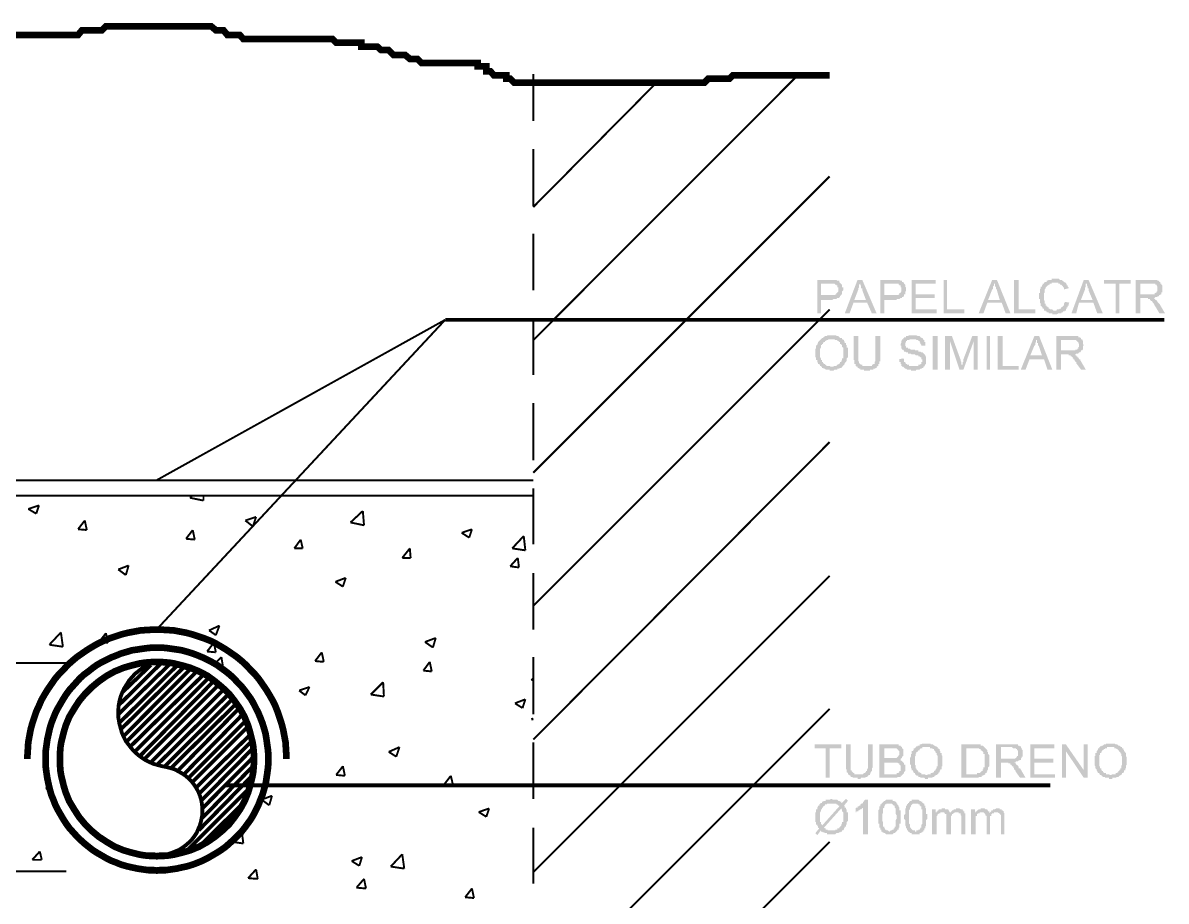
# Model space of a CAD drawing. Header units: millimetres. Extents: x 3240 to 3412, y 1366 to 1426.
# Drawn here: x 3386.5 to 3391.56, y 1378.99 to 1382.88 of the extents above; entities that cross this region are included whole.
import ezdxf

# ---------------------------------------------------------------- set-up
doc = ezdxf.new("R2010")
doc.units = ezdxf.units.MM
doc.layers.add('detalhes', color=1, linetype='Continuous')

# ---------------------------------------------------------------- blocks, each defined once
blk = doc.blocks.new('corte aa')
at = {"layer": 'detalhes', "linetype": 'Continuous'}
for points in [[(39.65, 19.7), (39.65, 19.735), (39.491, 19.735), (39.491, 19.788), (39.403, 19.788), (39.403, 19.823), (39.35, 19.823), (39.35, 19.859), (39.28, 19.859), (39.28, 19.947), (39.227, 19.947), (39.227, 20), (39.192, 20), (39.192, 20.035), (39.139, 20.07), (39.139, 20.158), (39.103, 20.211), (39.103, 20.37), (39.068, 20.37), (39.068, 20.635), (39.103, 20.635), (39.103, 20.793), (39.139, 20.846), (39.139, 20.917), (39.192, 20.917), (39.192, 20.97), (39.227, 21.005), (39.227, 21.058), (39.28, 21.058), (39.28, 21.093), (39.315, 21.093), (39.315, 21.129), (39.403, 21.129), (39.403, 21.182), (39.438, 21.182), (39.491, 21.217), (39.615, 21.217), (39.615, 21.27), (39.95, 21.27), (39.985, 21.217), (40.073, 21.217), (40.073, 21.182), (40.126, 21.182), (40.162, 21.129), (40.197, 21.129), (40.197, 21.093), (40.25, 21.093), (40.25, 21.058), (40.285, 21.058), (40.285, 20.97), (40.338, 20.97), (40.338, 20.917), (40.373, 20.882), (40.373, 20.846), (40.162, 20.793), (40.162, 20.882), (40.126, 20.882), (40.126, 20.917), (40.038, 21.005), (39.985, 21.005), (39.985, 21.058), (39.915, 21.058), (39.915, 21.093), (39.615, 21.093), (39.615, 21.058), (39.527, 21.058), (39.527, 21.005), (39.491, 21.005), (39.35, 20.882), (39.35, 20.846), (39.315, 20.793), (39.315, 20.67), (39.28, 20.635), (39.28, 20.335), (39.315, 20.282), (39.315, 20.158), (39.35, 20.158), (39.35, 20.07), (39.403, 20.07), (39.403, 20.035), (39.438, 20.035), (39.438, 20), (39.491, 20), (39.491, 19.947), (39.527, 19.947), (39.562, 19.912), (39.65, 19.912), (39.703, 19.859), (39.827, 19.859), (39.862, 19.912), (39.95, 19.912), (39.985, 19.947), (40.038, 19.947), (40.038, 20), (40.073, 20), (40.073, 20.035), (40.126, 20.035), (40.126, 20.07), (40.162, 20.07), (40.162, 20.158), (40.197, 20.211), (40.197, 20.247), (40.409, 20.211), (40.373, 20.158), (40.373, 20.07), (40.338, 20.07), (40.338, 20), (40.285, 20), (40.285, 19.947), (40.25, 19.912), (40.25, 19.859), (40.197, 19.859), (40.197, 19.823), (40.126, 19.823), (40.126, 19.788), (40.073, 19.788), (40.038, 19.735), (39.915, 19.735), (39.862, 19.7), (39.65, 19.7)], [(29.243, 19.735), (29.243, 21.217), (30.09, 21.217), (30.125, 21.182), (30.213, 21.182), (30.213, 21.129), (30.337, 21.005), (30.337, 20.882), (30.39, 20.882), (30.39, 20.758), (30.337, 20.705), (30.337, 20.582), (30.302, 20.582), (30.302, 20.547), (30.249, 20.494), (30.249, 20.458), (30.213, 20.458), (30.213, 20.423), (30.125, 20.423), (30.037, 20.547), (30.037, 20.582), (30.09, 20.582), (30.09, 20.635), (30.125, 20.635), (30.125, 20.67), (30.178, 20.705), (30.178, 20.882), (30.125, 20.882), (30.125, 20.97), (30.09, 20.97), (30.09, 21.005), (30.037, 21.005), (30.002, 21.058), (29.402, 21.058), (29.402, 20.547), (30.037, 20.547), (30.125, 20.423), (30.09, 20.37), (29.966, 20.37), (29.913, 20.335), (29.402, 20.335), (29.402, 19.735), (29.243, 19.735)], [(30.46, 19.735), (31.025, 21.217), (31.236, 21.217), (31.871, 19.735), (31.66, 19.735), (31.448, 20.211), (31.395, 20.335), (31.236, 20.758), (31.236, 20.846), (31.183, 20.846), (31.183, 20.97), (31.148, 20.97), (31.148, 21.058), (31.095, 21.005), (31.095, 20.882), (31.06, 20.846), (31.06, 20.793), (30.884, 20.335), (31.395, 20.335), (31.448, 20.211), (30.848, 20.211), (30.672, 19.735), (30.46, 19.735)], [(32.03, 19.735), (32.03, 21.217), (32.877, 21.217), (32.93, 21.182), (32.842, 21.058), (32.207, 21.058), (32.207, 20.547), (32.842, 20.547), (32.842, 20.582), (32.877, 20.582), (32.877, 20.635), (32.93, 20.635), (32.93, 20.67), (32.965, 20.705), (32.965, 20.882), (32.93, 20.882), (32.93, 20.97), (32.877, 20.97), (32.877, 21.005), (32.842, 21.005), (32.842, 21.058), (32.93, 21.182), (33, 21.182), (33, 21.129), (33.053, 21.129), (33.053, 21.093), (33.088, 21.093), (33.088, 21.058), (33.141, 21.005), (33.141, 20.917), (33.177, 20.882), (33.177, 20.705), (33.141, 20.705), (33.141, 20.582), (33.088, 20.582), (33.088, 20.494), (33.053, 20.494), (33.053, 20.458), (33, 20.458), (33, 20.423), (32.93, 20.423), (32.877, 20.37), (32.753, 20.37), (32.753, 20.335), (32.207, 20.335), (32.207, 19.735), (32.03, 19.735)], [(33.424, 19.735), (33.424, 21.217), (34.482, 21.217), (34.482, 21.058), (33.6, 21.058), (33.6, 20.582), (34.447, 20.582), (34.447, 20.423), (33.6, 20.423), (33.6, 19.912), (34.535, 19.912), (34.535, 19.735), (33.424, 19.735)], [(34.835, 19.735), (34.835, 21.217), (34.993, 21.217), (34.993, 19.912), (35.752, 19.912), (35.752, 19.735), (34.835, 19.735)], [(36.387, 19.735), (36.987, 21.217), (37.198, 21.217), (37.798, 19.735), (37.586, 19.735), (37.41, 20.211), (36.775, 20.211), (36.81, 20.335), (37.322, 20.335), (37.198, 20.758), (37.198, 20.793), (37.163, 20.793), (37.163, 20.917), (37.11, 20.917), (37.11, 21.058), (37.075, 21.058), (37.075, 20.97), (37.022, 20.917), (37.022, 20.793), (36.987, 20.793), (36.81, 20.335), (36.775, 20.211), (36.599, 19.735), (36.387, 19.735)], [(37.957, 19.735), (37.957, 21.217), (38.168, 21.217), (38.168, 19.912), (38.892, 19.912), (38.892, 19.735), (37.957, 19.735)], [(40.497, 19.735), (41.044, 21.217), (41.255, 21.217), (41.89, 19.735), (41.643, 19.735), (41.467, 20.211), (41.432, 20.335), (41.255, 20.758), (41.255, 20.846), (41.22, 20.846), (41.22, 20.917), (41.185, 20.97), (41.185, 21.058), (41.132, 21.058), (41.132, 20.882), (41.097, 20.882), (41.097, 20.793), (40.92, 20.335), (41.432, 20.335), (41.467, 20.211), (40.832, 20.211), (40.708, 19.735), (40.497, 19.735)], [(42.455, 19.735), (42.455, 21.058), (41.943, 21.058), (41.943, 21.217), (43.125, 21.217), (43.125, 21.058), (42.613, 21.058), (42.613, 19.735), (42.455, 19.735)], [(43.337, 19.735), (43.337, 21.217), (44.307, 21.217), (44.307, 21.182), (44.36, 21.182), (44.395, 21.129), (44.43, 21.129), (44.43, 21.058), (44.483, 21.058), (44.483, 21.005), (44.518, 20.97), (44.518, 20.67), (44.483, 20.67), (44.483, 20.582), (44.43, 20.582), (44.43, 20.547), (44.395, 20.547), (44.36, 20.494), (44.307, 20.494), (44.307, 20.458), (44.219, 20.458), (44.183, 20.582), (44.183, 20.635), (44.219, 20.635), (44.272, 20.67), (44.272, 20.705), (44.307, 20.705), (44.307, 20.917), (44.272, 20.97), (44.272, 21.005), (44.219, 21.005), (44.219, 21.058), (43.548, 21.058), (43.548, 20.582), (44.183, 20.582), (44.219, 20.458), (44.183, 20.423), (44.148, 20.423), (44.219, 20.335), (44.272, 20.335), (44.272, 20.282), (44.307, 20.282), (44.307, 20.247), (44.395, 20.158), (44.642, 19.735), (44.395, 19.735), (44.219, 20.035), (44.183, 20.07), (44.183, 20.123), (44.148, 20.123), (44.148, 20.158), (44.095, 20.211), (44.095, 20.247), (44.06, 20.247), (44.06, 20.282), (44.007, 20.282), (44.007, 20.335), (43.972, 20.335), (43.972, 20.37), (43.883, 20.37), (43.883, 20.423), (43.548, 20.423), (43.548, 19.735), (43.337, 19.735)], [(29.79, 17.195), (29.79, 17.248), (29.825, 17.372), (29.966, 17.372), (29.966, 17.407), (30.09, 17.407), (30.125, 17.46), (30.178, 17.46), (30.178, 17.495), (30.213, 17.495), (30.213, 17.53), (30.249, 17.53), (30.249, 17.583), (30.302, 17.583), (30.302, 17.618), (30.337, 17.671), (30.337, 17.742), (30.39, 17.742), (30.39, 18.218), (30.337, 18.253), (30.337, 18.342), (30.302, 18.342), (30.302, 18.377), (30.249, 18.377), (30.249, 18.465), (30.213, 18.465), (30.178, 18.518), (30.125, 18.518), (30.125, 18.553), (30.037, 18.553), (30.002, 18.589), (29.755, 18.589), (29.702, 18.553), (29.667, 18.553), (29.614, 18.518), (29.578, 18.518), (29.578, 18.465), (29.543, 18.465), (29.49, 18.43), (29.49, 18.377), (29.455, 18.377), (29.455, 18.342), (29.402, 18.342), (29.402, 18.218), (29.367, 18.165), (29.367, 17.795), (29.402, 17.742), (29.402, 17.671), (29.455, 17.671), (29.455, 17.583), (29.49, 17.583), (29.49, 17.53), (29.543, 17.53), (29.543, 17.495), (29.578, 17.495), (29.578, 17.46), (29.614, 17.46), (29.667, 17.407), (29.79, 17.407), (29.825, 17.372), (29.79, 17.248), (29.614, 17.248), (29.578, 17.283), (29.543, 17.283), (29.49, 17.319), (29.455, 17.319), (29.455, 17.372), (29.402, 17.372), (29.402, 17.407), (29.367, 17.407), (29.367, 17.46), (29.331, 17.46), (29.331, 17.495), (29.278, 17.495), (29.278, 17.53), (29.243, 17.583), (29.243, 17.671), (29.19, 17.671), (29.19, 17.795), (29.155, 17.795), (29.155, 18.165), (29.19, 18.165), (29.19, 18.306), (29.243, 18.342), (29.243, 18.377), (29.278, 18.43), (29.278, 18.465), (29.455, 18.642), (29.49, 18.642), (29.49, 18.677), (29.543, 18.677), (29.578, 18.73), (29.667, 18.73), (29.702, 18.765), (30.09, 18.765), (30.09, 18.73), (30.178, 18.73), (30.213, 18.677), (30.249, 18.677), (30.249, 18.642), (30.337, 18.642), (30.337, 18.589), (30.39, 18.589), (30.39, 18.553), (30.425, 18.553), (30.425, 18.518), (30.46, 18.465), (30.46, 18.43), (30.513, 18.43), (30.513, 18.342), (30.548, 18.342), (30.548, 18.218), (30.601, 18.218), (30.601, 17.795), (30.548, 17.742), (30.548, 17.618), (30.513, 17.618), (30.513, 17.583), (30.46, 17.53), (30.46, 17.495), (30.302, 17.319), (30.249, 17.319), (30.213, 17.283), (30.125, 17.283), (30.125, 17.248), (30.002, 17.248), (29.966, 17.195), (29.79, 17.195)], [(33.388, 17.195), (33.388, 17.248), (33.212, 17.248), (33.177, 17.283), (33.141, 17.283), (33.053, 17.372), (33, 17.372), (33, 17.407), (32.965, 17.407), (32.965, 17.495), (32.93, 17.495), (32.93, 17.583), (32.877, 17.583), (32.877, 17.707), (33.053, 17.742), (33.088, 17.707), (33.088, 17.583), (33.141, 17.583), (33.141, 17.53), (33.177, 17.53), (33.177, 17.495), (33.212, 17.495), (33.212, 17.46), (33.3, 17.46), (33.3, 17.407), (33.723, 17.407), (33.723, 17.46), (33.812, 17.46), (33.812, 17.495), (33.847, 17.495), (33.847, 17.583), (33.9, 17.583), (33.9, 17.707), (33.847, 17.707), (33.847, 17.795), (33.812, 17.795), (33.776, 17.83), (33.723, 17.83), (33.723, 17.883), (33.6, 17.883), (33.565, 17.918), (33.424, 17.918), (33.388, 17.954), (33.265, 17.954), (33.265, 18.007), (33.177, 18.007), (33.141, 18.042), (33.088, 18.042), (33.088, 18.095), (33.053, 18.095), (33.053, 18.13), (33, 18.13), (33, 18.165), (32.965, 18.165), (32.965, 18.306), (32.93, 18.306), (32.93, 18.377), (32.965, 18.43), (32.965, 18.518), (33, 18.553), (33, 18.589), (33.053, 18.589), (33.053, 18.642), (33.088, 18.642), (33.088, 18.677), (33.177, 18.677), (33.177, 18.73), (33.265, 18.73), (33.3, 18.765), (33.635, 18.765), (33.688, 18.73), (33.776, 18.73), (33.812, 18.677), (33.847, 18.677), (33.847, 18.642), (33.9, 18.642), (33.935, 18.589), (33.935, 18.553), (33.988, 18.553), (33.988, 18.465), (34.023, 18.465), (34.023, 18.306), (33.847, 18.306), (33.847, 18.342), (33.812, 18.377), (33.812, 18.43), (33.776, 18.465), (33.776, 18.518), (33.723, 18.518), (33.723, 18.553), (33.635, 18.553), (33.6, 18.589), (33.353, 18.589), (33.3, 18.553), (33.212, 18.553), (33.212, 18.518), (33.177, 18.518), (33.177, 18.465), (33.141, 18.43), (33.141, 18.306), (33.177, 18.253), (33.177, 18.218), (33.265, 18.218), (33.265, 18.165), (33.353, 18.165), (33.388, 18.13), (33.565, 18.13), (33.565, 18.095), (33.723, 18.095), (33.723, 18.042), (33.812, 18.042), (33.847, 18.007), (33.9, 18.007), (34.023, 17.883), (34.023, 17.83), (34.059, 17.83), (34.059, 17.495), (34.023, 17.495), (34.023, 17.46), (33.988, 17.407), (33.988, 17.372), (33.935, 17.372), (33.935, 17.319), (33.9, 17.319), (33.847, 17.283), (33.812, 17.283), (33.776, 17.248), (33.635, 17.248), (33.6, 17.195), (33.388, 17.195)], [(31.307, 17.195), (31.307, 17.248), (31.148, 17.248), (31.148, 17.283), (31.095, 17.283), (31.06, 17.319), (31.025, 17.319), (31.025, 17.372), (30.972, 17.372), (30.972, 17.407), (30.937, 17.407), (30.937, 17.495), (30.884, 17.495), (30.884, 17.671), (30.848, 17.671), (30.848, 18.73), (31.06, 18.73), (31.06, 17.618), (31.095, 17.618), (31.095, 17.53), (31.183, 17.46), (31.236, 17.46), (31.236, 17.407), (31.66, 17.407), (31.66, 17.46), (31.695, 17.46), (31.73, 17.495), (31.783, 17.495), (31.783, 17.583), (31.818, 17.618), (31.818, 18.73), (32.03, 18.73), (32.03, 17.618), (31.995, 17.618), (31.995, 17.495), (31.942, 17.495), (31.942, 17.407), (31.907, 17.407), (31.907, 17.372), (31.871, 17.372), (31.871, 17.319), (31.818, 17.319), (31.818, 17.283), (31.73, 17.283), (31.73, 17.248), (31.572, 17.248), (31.572, 17.195), (31.307, 17.195)], [(34.358, 17.248), (34.358, 18.73), (34.57, 18.73), (34.57, 17.248), (34.358, 17.248)], [(34.905, 17.248), (34.905, 18.73), (35.205, 18.73), (35.593, 17.671), (35.593, 17.618), (35.628, 17.583), (35.628, 17.46), (35.681, 17.46), (35.681, 17.583), (35.717, 17.583), (35.717, 17.707), (36.105, 18.73), (36.352, 18.73), (36.352, 17.248), (36.175, 17.248), (36.175, 18.518), (35.717, 17.248), (35.54, 17.248), (35.117, 18.518), (35.117, 17.248), (34.905, 17.248)], [(36.74, 17.248), (36.74, 18.73), (36.898, 18.73), (36.898, 17.248), (36.74, 17.248)], [(37.234, 17.248), (37.234, 18.73), (37.445, 18.73), (37.445, 17.407), (38.168, 17.407), (38.168, 17.248), (37.234, 17.248)], [(38.257, 17.248), (38.856, 18.73), (39.068, 18.73), (39.65, 17.248), (39.438, 17.248), (39.28, 17.707), (38.645, 17.707), (38.68, 17.883), (39.192, 17.883), (39.068, 18.253), (39.068, 18.306), (39.015, 18.306), (39.015, 18.43), (38.98, 18.43), (38.98, 18.553), (38.927, 18.553), (38.927, 18.465), (38.892, 18.43), (38.892, 18.342), (38.856, 18.306), (38.68, 17.883), (38.645, 17.707), (38.468, 17.248), (38.257, 17.248)], [(39.827, 17.248), (39.827, 18.73), (40.797, 18.73), (40.797, 18.677), (40.885, 18.677), (40.885, 18.642), (40.92, 18.642), (40.92, 18.589), (40.973, 18.589), (40.973, 18.553), (41.008, 18.518), (41.008, 18.377), (41.044, 18.342), (41.044, 18.306), (41.008, 18.306), (41.008, 18.13), (40.973, 18.13), (40.973, 18.095), (40.92, 18.095), (40.92, 18.042), (40.885, 18.042), (40.885, 18.007), (40.832, 18.007), (40.797, 17.954), (40.708, 17.954), (40.673, 18.095), (40.673, 18.13), (40.761, 18.13), (40.761, 18.165), (40.797, 18.165), (40.797, 18.253), (40.832, 18.253), (40.832, 18.377), (40.797, 18.43), (40.797, 18.465), (40.761, 18.465), (40.761, 18.518), (40.708, 18.518), (40.708, 18.553), (40.038, 18.553), (40.038, 18.095), (40.673, 18.095), (40.708, 17.954), (40.673, 17.918), (40.673, 17.883), (40.708, 17.883), (40.708, 17.83), (40.761, 17.83), (40.761, 17.795), (40.797, 17.795), (40.797, 17.742), (40.832, 17.742), (40.832, 17.707), (40.885, 17.707), (40.885, 17.671), (41.132, 17.248), (40.92, 17.248), (40.708, 17.53), (40.708, 17.583), (40.673, 17.583), (40.673, 17.618), (40.62, 17.671), (40.62, 17.707), (40.585, 17.707), (40.585, 17.742), (40.55, 17.742), (40.55, 17.795), (40.497, 17.83), (40.462, 17.83), (40.462, 17.883), (40.373, 17.883), (40.373, 17.918), (40.038, 17.918), (40.038, 17.248), (39.827, 17.248)], [(29.614, -0.832), (29.614, 0.473), (29.12, 0.473), (29.12, 0.65), (30.302, 0.65), (30.302, 0.473), (29.79, 0.473), (29.79, -0.832), (29.614, -0.832)], [(31.025, -0.885), (31.025, -0.832), (30.813, -0.832), (30.813, -0.797), (30.725, -0.797), (30.725, -0.744), (30.672, -0.744), (30.672, -0.708), (30.637, -0.708), (30.637, -0.673), (30.601, -0.673), (30.601, -0.62), (30.548, -0.585), (30.548, -0.461), (30.513, -0.461), (30.513, 0.65), (30.725, 0.65), (30.725, -0.497), (30.76, -0.497), (30.76, -0.532), (30.848, -0.62), (30.884, -0.62), (30.884, -0.673), (31.272, -0.673), (31.307, -0.62), (31.36, -0.62), (31.36, -0.585), (31.395, -0.585), (31.395, -0.532), (31.448, -0.532), (31.448, -0.461), (31.483, -0.408), (31.483, 0.65), (31.695, 0.65), (31.695, -0.373), (31.66, -0.408), (31.66, -0.532), (31.607, -0.585), (31.607, -0.62), (31.572, -0.673), (31.572, -0.708), (31.519, -0.708), (31.448, -0.797), (31.395, -0.797), (31.36, -0.832), (31.183, -0.832), (31.148, -0.885), (31.025, -0.885)], [(31.995, -0.832), (31.995, 0.65), (32.842, 0.65), (32.842, 0.597), (32.753, 0.473), (32.207, 0.473), (32.207, 0.05), (32.753, 0.05), (32.842, 0.138), (32.842, 0.174), (32.877, 0.174), (32.877, 0.35), (32.842, 0.35), (32.842, 0.385), (32.753, 0.473), (32.842, 0.597), (32.93, 0.597), (32.93, 0.562), (32.965, 0.562), (32.965, 0.526), (33, 0.526), (33, 0.473), (33.053, 0.438), (33.053, 0.138), (33, 0.103), (33, 0.05), (32.965, 0.05), (32.965, 0.015), (32.93, 0.015), (32.93, -0.073), (32.877, -0.197), (32.842, -0.197), (32.789, -0.162), (32.207, -0.162), (32.207, -0.673), (32.753, -0.673), (32.753, -0.62), (32.842, -0.62), (32.842, -0.585), (32.877, -0.585), (32.877, -0.532), (32.93, -0.532), (32.93, -0.285), (32.877, -0.25), (32.877, -0.197), (32.93, -0.073), (32.965, -0.073), (33.088, -0.197), (33.088, -0.25), (33.141, -0.25), (33.141, -0.532), (33.088, -0.585), (33.088, -0.62), (33, -0.708), (33, -0.744), (32.93, -0.744), (32.93, -0.797), (32.789, -0.797), (32.789, -0.832), (31.995, -0.832)], [(34.023, -0.885), (33.988, -0.832), (33.812, -0.832), (33.812, -0.797), (33.723, -0.797), (33.723, -0.744), (33.635, -0.744), (33.635, -0.708), (33.6, -0.708), (33.6, -0.673), (33.565, -0.673), (33.565, -0.62), (33.512, -0.62), (33.512, -0.585), (33.477, -0.532), (33.477, -0.497), (33.424, -0.497), (33.424, -0.408), (33.388, -0.408), (33.388, -0.25), (33.353, -0.25), (33.353, 0.05), (33.388, 0.103), (33.388, 0.227), (33.424, 0.227), (33.424, 0.35), (33.477, 0.35), (33.477, 0.385), (33.512, 0.385), (33.512, 0.473), (33.565, 0.473), (33.635, 0.562), (33.688, 0.562), (33.688, 0.597), (33.776, 0.597), (33.812, 0.473), (33.812, 0.438), (33.776, 0.438), (33.776, 0.385), (33.723, 0.385), (33.688, 0.35), (33.688, 0.315), (33.635, 0.315), (33.635, 0.262), (33.6, 0.227), (33.6, 0.138), (33.565, 0.103), (33.565, -0.25), (33.6, -0.285), (33.6, -0.408), (33.635, -0.408), (33.635, -0.461), (33.688, -0.497), (33.688, -0.532), (33.723, -0.532), (33.723, -0.585), (33.776, -0.585), (33.812, -0.62), (33.847, -0.62), (33.847, -0.673), (34.023, -0.673), (34.023, -0.708), (34.112, -0.708), (34.147, -0.673), (34.27, -0.673), (34.27, -0.62), (34.358, -0.62), (34.358, -0.585), (34.411, -0.585), (34.411, -0.532), (34.447, -0.532), (34.447, -0.497), (34.482, -0.497), (34.482, -0.461), (34.535, -0.408), (34.535, -0.32), (34.57, -0.32), (34.57, 0.138), (34.535, 0.174), (34.535, 0.262), (34.482, 0.262), (34.482, 0.315), (34.447, 0.35), (34.447, 0.385), (34.411, 0.385), (34.411, 0.438), (34.358, 0.438), (34.323, 0.473), (34.235, 0.473), (34.235, 0.526), (33.9, 0.526), (33.9, 0.473), (33.812, 0.473), (33.776, 0.597), (33.776, 0.65), (33.847, 0.65), (33.9, 0.685), (34.27, 0.685), (34.27, 0.65), (34.358, 0.65), (34.411, 0.597), (34.447, 0.597), (34.482, 0.562), (34.535, 0.562), (34.535, 0.526), (34.57, 0.526), (34.57, 0.473), (34.623, 0.473), (34.623, 0.438), (34.658, 0.438), (34.658, 0.385), (34.694, 0.35), (34.694, 0.262), (34.747, 0.262), (34.747, 0.174), (34.782, 0.138), (34.782, -0.32), (34.747, -0.32), (34.747, -0.461), (34.694, -0.461), (34.694, -0.497), (34.658, -0.532), (34.658, -0.585), (34.623, -0.585), (34.623, -0.62), (34.535, -0.708), (34.482, -0.708), (34.482, -0.744), (34.447, -0.744), (34.411, -0.797), (34.358, -0.797), (34.323, -0.832), (34.147, -0.832), (34.147, -0.885), (34.023, -0.885)], [(35.628, -0.832), (35.628, 0.65), (36.475, 0.65), (36.475, 0.597), (36.387, 0.473), (35.84, 0.473), (35.84, -0.673), (36.316, -0.673), (36.316, -0.62), (36.44, -0.62), (36.528, -0.532), (36.563, -0.532), (36.563, -0.461), (36.599, -0.461), (36.599, -0.373), (36.652, -0.373), (36.652, 0.227), (36.599, 0.227), (36.599, 0.315), (36.563, 0.315), (36.563, 0.35), (36.528, 0.35), (36.528, 0.385), (36.475, 0.385), (36.475, 0.438), (36.44, 0.438), (36.387, 0.473), (36.475, 0.597), (36.563, 0.597), (36.775, 0.385), (36.775, 0.315), (36.81, 0.315), (36.81, 0.227), (36.863, 0.174), (36.863, -0.32), (36.81, -0.373), (36.81, -0.461), (36.775, -0.497), (36.775, -0.532), (36.74, -0.585), (36.74, -0.62), (36.687, -0.62), (36.687, -0.673), (36.652, -0.673), (36.652, -0.708), (36.599, -0.708), (36.599, -0.744), (36.528, -0.744), (36.528, -0.797), (36.387, -0.797), (36.387, -0.832), (35.628, -0.832)], [(37.163, -0.832), (37.163, 0.65), (38.133, 0.65), (38.133, 0.597), (38.168, 0.597), (38.221, 0.562), (38.257, 0.562), (38.257, 0.526), (38.292, 0.473), (38.292, 0.438), (38.345, 0.385), (38.345, 0.103), (38.292, 0.103), (38.292, 0.05), (38.257, 0.015), (38.257, -0.038), (38.221, -0.038), (38.168, -0.073), (38.133, -0.073), (38.133, -0.109), (38.045, -0.109), (38.01, 0.015), (38.01, 0.05), (38.045, 0.05), (38.08, 0.103), (38.08, 0.138), (38.133, 0.138), (38.133, 0.385), (38.08, 0.385), (38.08, 0.438), (38.045, 0.438), (38.045, 0.473), (37.922, 0.473), (37.869, 0.526), (37.375, 0.526), (37.375, 0.015), (38.01, 0.015), (38.045, -0.109), (38.01, -0.162), (37.957, -0.162), (38.01, -0.197), (38.045, -0.197), (38.045, -0.25), (38.08, -0.25), (38.08, -0.285), (38.133, -0.285), (38.133, -0.32), (38.168, -0.32), (38.168, -0.408), (38.221, -0.408), (38.468, -0.832), (38.221, -0.832), (38.01, -0.532), (38.01, -0.497), (37.957, -0.461), (37.957, -0.408), (37.922, -0.373), (37.922, -0.32), (37.869, -0.32), (37.869, -0.285), (37.833, -0.285), (37.833, -0.25), (37.798, -0.25), (37.798, -0.197), (37.71, -0.197), (37.71, -0.162), (37.375, -0.162), (37.375, -0.832), (37.163, -0.832)], [(38.68, -0.832), (38.68, 0.65), (39.738, 0.65), (39.738, 0.473), (38.856, 0.473), (38.856, 0.015), (39.703, 0.015), (39.703, -0.162), (38.856, -0.162), (38.856, -0.673), (39.774, -0.673), (39.774, -0.832), (38.68, -0.832)], [(40.073, -0.832), (40.073, 0.65), (40.25, 0.65), (41.044, -0.497), (41.044, 0.65), (41.22, 0.65), (41.22, -0.832), (41.044, -0.832), (40.25, 0.35), (40.25, -0.832), (40.073, -0.832)], [(42.155, -0.885), (42.155, -0.832), (42.19, -0.708), (42.278, -0.708), (42.278, -0.673), (42.455, -0.673), (42.455, -0.62), (42.525, -0.62), (42.525, -0.585), (42.578, -0.585), (42.578, -0.532), (42.613, -0.532), (42.613, -0.497), (42.666, -0.461), (42.666, -0.408), (42.702, -0.408), (42.702, -0.285), (42.737, -0.285), (42.737, 0.103), (42.702, 0.138), (42.702, 0.227), (42.666, 0.262), (42.666, 0.315), (42.613, 0.315), (42.613, 0.35), (42.525, 0.438), (42.49, 0.438), (42.49, 0.473), (42.402, 0.473), (42.402, 0.526), (42.067, 0.526), (42.067, 0.473), (41.978, 0.473), (41.978, 0.438), (41.943, 0.438), (41.89, 0.385), (41.855, 0.385), (41.855, 0.35), (41.82, 0.315), (41.82, 0.262), (41.767, 0.262), (41.767, 0.174), (41.732, 0.174), (41.732, -0.32), (41.767, -0.32), (41.767, -0.408), (41.82, -0.408), (41.82, -0.497), (41.855, -0.497), (41.855, -0.532), (41.89, -0.532), (41.89, -0.585), (41.943, -0.585), (41.943, -0.62), (42.031, -0.62), (42.031, -0.673), (42.155, -0.673), (42.19, -0.708), (42.155, -0.832), (41.978, -0.832), (41.978, -0.797), (41.89, -0.797), (41.855, -0.744), (41.82, -0.744), (41.82, -0.708), (41.767, -0.708), (41.767, -0.673), (41.732, -0.673), (41.732, -0.62), (41.679, -0.62), (41.679, -0.585), (41.643, -0.585), (41.643, -0.532), (41.608, -0.497), (41.608, -0.461), (41.555, -0.408), (41.555, -0.32), (41.52, -0.285), (41.52, 0.138), (41.555, 0.138), (41.555, 0.262), (41.608, 0.262), (41.608, 0.35), (41.643, 0.35), (41.643, 0.385), (41.679, 0.438), (41.679, 0.473), (41.732, 0.473), (41.732, 0.526), (41.767, 0.526), (41.767, 0.562), (41.82, 0.562), (41.855, 0.597), (41.89, 0.597), (41.943, 0.65), (42.031, 0.65), (42.031, 0.685), (42.402, 0.685), (42.455, 0.65), (42.525, 0.65), (42.578, 0.597), (42.613, 0.597), (42.702, 0.526), (42.737, 0.526), (42.737, 0.473), (42.79, 0.473), (42.79, 0.438), (42.825, 0.385), (42.825, 0.35), (42.878, 0.315), (42.878, 0.262), (42.913, 0.262), (42.913, 0.103), (42.949, 0.103), (42.949, -0.25), (42.913, -0.285), (42.913, -0.408), (42.878, -0.408), (42.878, -0.497), (42.825, -0.497), (42.825, -0.585), (42.79, -0.585), (42.79, -0.62), (42.737, -0.62), (42.737, -0.673), (42.702, -0.673), (42.702, -0.708), (42.666, -0.708), (42.666, -0.744), (42.613, -0.744), (42.578, -0.797), (42.49, -0.797), (42.49, -0.832), (42.314, -0.832), (42.314, -0.885), (42.155, -0.885)], [(29.243, -3.372), (29.155, -3.284), (29.331, -3.072), (29.278, -3.037), (29.278, -3.001), (29.243, -2.948), (29.243, -2.913), (29.19, -2.913), (29.19, -2.79), (29.155, -2.79), (29.155, -2.366), (29.19, -2.366), (29.19, -2.225), (29.243, -2.225), (29.243, -2.155), (29.278, -2.102), (29.278, -2.067), (29.331, -2.067), (29.331, -2.014), (29.402, -1.943), (29.455, -1.943), (29.455, -1.89), (29.49, -1.89), (29.543, -1.855), (29.614, -1.855), (29.667, -1.978), (29.667, -2.014), (29.578, -2.014), (29.578, -2.067), (29.543, -2.067), (29.543, -2.102), (29.49, -2.102), (29.49, -2.155), (29.455, -2.155), (29.455, -2.225), (29.402, -2.225), (29.402, -2.313), (29.367, -2.366), (29.367, -2.79), (29.402, -2.79), (29.402, -2.86), (29.455, -2.913), (29.455, -2.948), (30.213, -2.102), (30.213, -2.067), (30.178, -2.067), (30.125, -2.014), (30.09, -2.014), (30.09, -1.978), (29.667, -1.978), (29.614, -1.855), (29.614, -1.802), (29.825, -1.802), (29.825, -1.767), (29.913, -1.767), (29.913, -1.802), (30.125, -1.802), (30.178, -1.855), (30.213, -1.855), (30.249, -1.89), (30.302, -1.89), (30.302, -1.943), (30.337, -1.943), (30.513, -1.767), (30.601, -1.855), (30.425, -2.067), (30.46, -2.067), (30.46, -2.155), (30.513, -2.155), (30.513, -2.225), (30.548, -2.225), (30.548, -2.366), (30.601, -2.366), (30.601, -2.737), (30.548, -2.79), (30.548, -2.913), (30.513, -2.913), (30.513, -3.001), (30.46, -3.001), (30.46, -3.037), (30.425, -3.072), (30.425, -3.125), (30.39, -3.125), (30.39, -3.16), (30.337, -3.16), (30.337, -3.213), (30.302, -3.213), (30.249, -3.248), (30.213, -3.248), (30.178, -3.284), (30.09, -3.284), (30.037, -3.16), (30.037, -3.125), (30.125, -3.125), (30.125, -3.072), (30.213, -3.072), (30.213, -3.037), (30.302, -2.948), (30.302, -2.913), (30.337, -2.86), (30.337, -2.79), (30.39, -2.79), (30.39, -2.366), (30.337, -2.313), (30.337, -2.225), (30.302, -2.225), (30.302, -2.19), (29.543, -3.037), (29.578, -3.072), (29.614, -3.072), (29.614, -3.125), (29.702, -3.125), (29.702, -3.16), (30.037, -3.16), (30.09, -3.284), (30.037, -3.337), (29.667, -3.337), (29.667, -3.284), (29.578, -3.284), (29.543, -3.248), (29.49, -3.248), (29.455, -3.213), (29.402, -3.213), (29.402, -3.16), (29.243, -3.372)], [(31.272, -3.337), (31.272, -2.155), (31.183, -2.225), (31.148, -2.225), (31.095, -2.278), (31.06, -2.278), (31.06, -2.313), (30.972, -2.313), (30.972, -2.366), (30.937, -2.366), (30.937, -2.19), (30.972, -2.155), (31.025, -2.155), (31.025, -2.102), (31.095, -2.102), (31.095, -2.067), (31.148, -2.067), (31.148, -2.014), (31.183, -2.014), (31.183, -1.978), (31.236, -1.978), (31.272, -1.943), (31.272, -1.89), (31.307, -1.89), (31.307, -1.855), (31.36, -1.802), (31.483, -1.802), (31.483, -3.337), (31.272, -3.337)], [(32.295, -3.337), (32.242, -3.284), (32.207, -3.284), (32.154, -3.248), (32.118, -3.248), (32.118, -3.213), (32.083, -3.213), (32.083, -3.125), (32.03, -3.125), (32.03, -3.037), (31.995, -3.037), (31.995, -2.86), (31.942, -2.86), (31.942, -2.278), (31.995, -2.225), (31.995, -2.102), (32.03, -2.102), (32.03, -2.014), (32.083, -2.014), (32.083, -1.978), (32.207, -1.855), (32.242, -1.855), (32.295, -1.802), (32.577, -1.802), (32.577, -1.855), (32.665, -1.855), (32.665, -1.89), (32.718, -1.89), (32.753, -1.943), (32.753, -1.978), (32.665, -2.067), (32.63, -2.067), (32.542, -1.978), (32.295, -1.978), (32.295, -2.014), (32.242, -2.014), (32.242, -2.067), (32.207, -2.067), (32.207, -2.155), (32.154, -2.19), (32.154, -2.402), (32.118, -2.437), (32.118, -2.737), (32.154, -2.79), (32.154, -3.001), (32.207, -3.001), (32.207, -3.072), (32.242, -3.072), (32.242, -3.125), (32.295, -3.125), (32.295, -3.16), (32.365, -3.16), (32.418, -3.213), (32.453, -3.213), (32.506, -3.16), (32.542, -3.16), (32.577, -3.125), (32.63, -3.125), (32.63, -3.072), (32.665, -3.072), (32.665, -3.001), (32.718, -3.001), (32.718, -2.702), (32.753, -2.649), (32.753, -2.49), (32.718, -2.437), (32.718, -2.19), (32.665, -2.155), (32.665, -2.067), (32.753, -1.978), (32.789, -1.978), (32.789, -2.014), (32.842, -2.067), (32.842, -2.102), (32.877, -2.155), (32.877, -2.278), (32.93, -2.278), (32.93, -2.86), (32.877, -2.86), (32.877, -3.037), (32.842, -3.037), (32.842, -3.125), (32.789, -3.125), (32.789, -3.16), (32.665, -3.284), (32.63, -3.284), (32.577, -3.337), (32.295, -3.337)], [(33.424, -3.337), (33.424, -3.284), (33.477, -3.16), (33.565, -3.16), (33.565, -3.213), (33.635, -3.213), (33.635, -3.16), (33.723, -3.16), (33.723, -3.125), (33.776, -3.125), (33.812, -3.072), (33.812, -3.037), (33.847, -3.037), (33.847, -2.913), (33.9, -2.86), (33.9, -2.225), (33.847, -2.225), (33.847, -2.102), (33.812, -2.102), (33.812, -2.067), (33.776, -2.067), (33.776, -2.014), (33.723, -2.014), (33.723, -1.978), (33.477, -1.978), (33.388, -2.067), (33.388, -2.102), (33.353, -2.155), (33.353, -2.225), (33.3, -2.278), (33.3, -2.86), (33.353, -2.913), (33.353, -3.037), (33.388, -3.037), (33.388, -3.072), (33.477, -3.16), (33.424, -3.284), (33.353, -3.284), (33.353, -3.248), (33.3, -3.248), (33.3, -3.213), (33.265, -3.213), (33.265, -3.16), (33.212, -3.16), (33.212, -3.072), (33.177, -3.072), (33.177, -3.001), (33.141, -2.948), (33.141, -2.702), (33.088, -2.649), (33.088, -2.49), (33.141, -2.437), (33.141, -2.19), (33.177, -2.19), (33.177, -2.067), (33.212, -2.067), (33.212, -2.014), (33.265, -1.978), (33.265, -1.943), (33.3, -1.943), (33.3, -1.89), (33.353, -1.89), (33.353, -1.855), (33.424, -1.855), (33.424, -1.802), (33.723, -1.802), (33.776, -1.855), (33.812, -1.855), (33.847, -1.89), (33.9, -1.89), (33.9, -1.943), (33.935, -1.943), (33.935, -1.978), (33.988, -1.978), (33.988, -2.067), (34.023, -2.067), (34.023, -2.155), (34.059, -2.19), (34.059, -2.437), (34.112, -2.437), (34.112, -2.649), (34.059, -2.702), (34.059, -2.948), (34.023, -3.001), (34.023, -3.072), (33.988, -3.072), (33.988, -3.16), (33.935, -3.16), (33.935, -3.213), (33.9, -3.213), (33.9, -3.248), (33.847, -3.248), (33.847, -3.284), (33.776, -3.284), (33.776, -3.337), (33.424, -3.337)], [(34.323, -3.337), (34.323, -2.225), (34.482, -2.225), (34.482, -2.366), (34.535, -2.366), (34.535, -2.313), (34.57, -2.313), (34.57, -2.278), (34.623, -2.278), (34.623, -2.225), (34.747, -2.225), (34.747, -2.19), (34.905, -2.19), (34.905, -2.225), (35.046, -2.225), (35.046, -2.278), (35.082, -2.278), (35.082, -2.313), (35.117, -2.366), (35.17, -2.366), (35.17, -2.313), (35.205, -2.313), (35.205, -2.278), (35.258, -2.278), (35.293, -2.225), (35.382, -2.225), (35.382, -2.19), (35.54, -2.19), (35.593, -2.225), (35.681, -2.225), (35.681, -2.278), (35.717, -2.278), (35.717, -2.313), (35.752, -2.313), (35.752, -2.402), (35.805, -2.402), (35.805, -3.337), (35.628, -3.337), (35.628, -2.525), (35.593, -2.49), (35.593, -2.402), (35.505, -2.402), (35.505, -2.366), (35.329, -2.366), (35.293, -2.402), (35.258, -2.402), (35.258, -2.437), (35.205, -2.437), (35.205, -2.49), (35.17, -2.525), (35.17, -3.337), (34.958, -3.337), (34.958, -2.437), (34.905, -2.437), (34.905, -2.402), (34.87, -2.402), (34.87, -2.366), (34.694, -2.366), (34.694, -2.402), (34.623, -2.402), (34.623, -2.437), (34.57, -2.437), (34.57, -2.49), (34.535, -2.525), (34.535, -3.337), (34.323, -3.337)], [(36.052, -3.337), (36.052, -2.225), (36.228, -2.225), (36.228, -2.366), (36.263, -2.366), (36.263, -2.313), (36.316, -2.313), (36.316, -2.278), (36.352, -2.278), (36.387, -2.225), (36.475, -2.225), (36.475, -2.19), (36.652, -2.19), (36.687, -2.225), (36.775, -2.225), (36.775, -2.278), (36.81, -2.278), (36.81, -2.313), (36.863, -2.313), (36.863, -2.402), (36.951, -2.313), (36.951, -2.278), (37.022, -2.278), (37.022, -2.225), (37.11, -2.225), (37.163, -2.19), (37.322, -2.19), (37.322, -2.225), (37.41, -2.225), (37.41, -2.278), (37.445, -2.278), (37.498, -2.313), (37.498, -2.366), (37.533, -2.402), (37.533, -3.337), (37.375, -3.337), (37.375, -2.49), (37.322, -2.437), (37.322, -2.402), (37.287, -2.402), (37.234, -2.366), (37.075, -2.366), (37.075, -2.402), (36.987, -2.402), (36.987, -2.437), (36.951, -2.437), (36.951, -2.525), (36.898, -2.525), (36.898, -3.337), (36.74, -3.337), (36.74, -2.525), (36.687, -2.49), (36.687, -2.437), (36.599, -2.366), (36.44, -2.366), (36.44, -2.402), (36.352, -2.402), (36.352, -2.437), (36.316, -2.437), (36.316, -2.525), (36.263, -2.525), (36.263, -3.337), (36.052, -3.337)]]:
    blk.add_hatch(color=256, dxfattribs=at).paths.add_polyline_path(points)
at = {"layer": 'detalhes'}
for points, const_width in [([(-9.033, 32.065), (-3.495, 32.065), (-3.318, 32.276), (-2.436, 32.276), (-2.26, 32.453), (2.397, 32.453), (2.608, 32.276), (2.944, 32.276), (3.12, 32.065), (3.667, 32.065), (3.826, 31.888), (7.777, 31.888), (7.935, 31.73), (9.047, 31.73), (9.047, 31.553), (9.752, 31.553), (9.929, 31.394), (10.264, 31.394), (10.475, 31.183), (10.987, 31.183), (11.199, 31.006), (11.534, 31.006), (11.71, 30.83), (14.197, 30.83), (14.197, 30.671), (14.585, 30.671), (14.585, 30.46), (14.762, 30.46), (14.92, 30.283), (15.467, 30.283), (15.467, 30.124), (15.644, 30.124), (15.82, 29.948), (24.234, 29.948), (24.41, 30.124), (25.345, 30.124), (25.504, 30.283), (29.79, 30.283)], 0.296), ([(16.667, 28.255), (16.667, 30.336)], 0.085), ([(16.667, 18.553), (28.379, 30.283)], 0.085), ([(16.667, 24.445), (22.117, 29.948)], 0.085), ([(16.667, 24.48), (16.667, 27.02)], 0.085), ([(16.667, 12.68), (29.79, 25.803)], 0.085), ([(16.667, 20.758), (16.667, 23.263)], 0.085), ([(16.667, 6.788), (29.79, 19.912)], 0.085), ([(12.768, 19.453), (-0.02, 5.73)], 0.085), ([(12.768, 19.453), (-0.02, 12.344)], 0.085), ([(44.607, 19.453), (12.768, 19.453)], 0.169), ([(16.667, 17.001), (16.667, 19.488)], 0.085), ([(16.667, 13.226), (16.667, 15.766)], 0.085), ([(16.667, 0.862), (29.79, 14.038)], 0.085), ([(-16.706, 12.344), (16.667, 12.344)], 0.085), ([(-16.706, 11.657), (16.667, 11.657)], 0.085), ([(1.462, 11.568), (1.55, 11.657)], 0.085), ([(2.062, 11.445), (2.062, 11.657)], 0.085), ([(16.667, 9.505), (16.667, 11.992)], 0.085), ([(-5.699, 11.074), (-5.223, 11.233)], 0.085), ([(-5.347, 10.863), (-5.223, 11.233)], 0.085), ([(1.462, 11.568), (2.062, 11.445)], 0.085), ([(-5.699, 11.074), (-5.347, 10.863)], 0.085), ([(3.914, 10.563), (4.39, 10.722)], 0.085), ([(4.249, 10.298), (4.39, 10.722)], 0.085), ([(8.57, 10.475), (9.117, 10.986)], 0.085), ([(9.17, 10.351), (9.117, 10.986)], 0.085), ([(-3.495, 10.175), (-3.195, 10.563)], 0.085), ([(-3.495, 10.175), (-3.107, 10.14)], 0.085), ([(-3.107, 10.14), (-3.195, 10.563)], 0.085), ([(1.286, 9.752), (1.585, 10.14)], 0.085), ([(1.674, 9.716), (1.585, 10.14)], 0.085), ([(3.914, 10.563), (4.249, 10.298)], 0.085), ([(8.57, 10.475), (9.17, 10.351)], 0.085), ([(13.492, 10.016), (13.95, 10.175)], 0.085), ([(13.827, 9.804), (13.95, 10.175)], 0.085), ([(1.286, 9.752), (1.674, 9.716)], 0.085), ([(6.083, 9.328), (6.366, 9.716)], 0.085), ([(6.454, 9.328), (6.366, 9.716)], 0.085), ([(13.492, 10.016), (13.827, 9.804)], 0.085), ([(15.732, 9.328), (16.243, 9.875)], 0.085), ([(16.314, 9.24), (16.243, 9.875)], 0.085), ([(6.083, 9.328), (6.454, 9.328)], 0.085), ([(10.863, 8.905), (11.199, 9.328)], 0.085), ([(11.234, 8.905), (11.199, 9.328)], 0.085), ([(15.732, 9.328), (16.314, 9.24)], 0.085), ([(-1.713, 8.393), (-1.254, 8.57)], 0.085), ([(-1.378, 8.146), (-1.254, 8.57)], 0.085), ([(10.863, 8.905), (11.234, 8.905)], 0.085), ([(15.644, 8.534), (15.979, 8.905)], 0.085), ([(16.032, 8.482), (15.979, 8.905)], 0.085), ([(-1.713, 8.393), (-1.378, 8.146)], 0.085), ([(15.644, 8.534), (16.032, 8.482)], 0.085), ([(16.667, 5.73), (16.667, 8.235)], 0.085), ([(16.667, -5.012), (29.79, 8.111)], 0.085), ([(7.9, 7.847), (8.359, 8.023)], 0.085), ([(7.9, 7.847), (8.235, 7.635)], 0.085), ([(8.235, 7.635), (8.359, 8.023)], 0.085), ([(5.731, -0.003), (5.731, 0.156), (5.713, 0.438), (5.695, 0.738), (5.642, 1.02), (5.589, 1.303), (5.519, 1.567), (5.431, 1.832), (5.343, 2.096), (5.237, 2.361), (5.113, 2.608), (4.972, 2.855), (4.831, 3.084), (4.672, 3.313), (4.513, 3.543), (4.337, 3.754), (4.143, 3.948), (3.949, 4.16), (3.755, 4.336), (3.543, 4.513), (3.314, 4.672), (3.085, 4.83), (2.855, 4.971), (2.608, 5.113), (2.362, 5.236), (2.097, 5.342), (1.832, 5.43), (1.568, 5.518), (1.303, 5.589), (1.021, 5.642), (0.739, 5.695), (0.439, 5.712), (0.139, 5.73), (-0.002, 5.73), (-0.143, 5.73), (-0.443, 5.712), (-0.725, 5.695), (-1.007, 5.642), (-1.29, 5.589), (-1.572, 5.518), (-1.837, 5.43), (-2.101, 5.342), (-2.366, 5.236), (-2.613, 5.113), (-2.86, 4.971), (-3.089, 4.83), (-3.318, 4.672), (-3.547, 4.513), (-3.759, 4.336), (-3.953, 4.16), (-4.147, 3.948), (-4.341, 3.754), (-4.518, 3.543), (-4.676, 3.313), (-4.835, 3.084), (-4.976, 2.855), (-5.117, 2.608), (-5.223, 2.361), (-5.347, 2.096), (-5.435, 1.832), (-5.523, 1.567), (-5.594, 1.303), (-5.647, 1.02), (-5.699, 0.738), (-5.717, 0.438), (-5.735, 0.156), (-5.735, -0.003)], 0.296), ([(-4.765, 5.06), (-4.253, 5.606)], 0.085), ([(-4.165, 4.971), (-4.253, 5.606)], 0.085), ([(-2.56, 5.183), (-2.26, 5.571)], 0.085), ([(-2.172, 5.148), (-2.26, 5.571)], 0.085), ([(2.309, 5.695), (2.767, 5.906)], 0.085), ([(2.309, 5.695), (2.608, 5.483)], 0.085), ([(2.608, 5.483), (2.767, 5.906)], 0.085), ([(4.937, -0.003), (4.937, 0.121), (4.919, 0.385), (4.884, 0.632), (4.849, 0.879), (4.813, 1.108), (4.743, 1.355), (4.672, 1.585), (4.584, 1.814), (4.496, 2.026), (4.39, 2.237), (4.284, 2.449), (4.161, 2.661), (4.02, 2.855), (3.878, 3.049), (3.737, 3.225), (3.561, 3.402), (3.402, 3.578), (3.226, 3.737), (3.049, 3.878), (2.855, 4.019), (2.661, 4.16), (2.45, 4.283), (2.238, 4.389), (2.026, 4.495), (1.815, 4.583), (1.585, 4.672), (1.356, 4.742), (1.109, 4.813), (0.88, 4.848), (0.633, 4.883), (0.386, 4.918), (0.121, 4.936), (-0.002, 4.936), (-0.126, 4.936), (-0.372, 4.918), (-0.637, 4.883), (-0.866, 4.848), (-1.113, 4.813), (-1.343, 4.742), (-1.59, 4.672), (-1.801, 4.583), (-2.031, 4.495), (-2.242, 4.389), (-2.454, 4.283), (-2.666, 4.16), (-2.86, 4.019), (-3.036, 3.878), (-3.23, 3.737), (-3.406, 3.578), (-3.565, 3.402), (-3.724, 3.225), (-3.883, 3.049), (-4.024, 2.855), (-4.147, 2.661), (-4.271, 2.449), (-4.394, 2.237), (-4.5, 2.026), (-4.588, 1.814), (-4.676, 1.585), (-4.747, 1.355), (-4.8, 1.108), (-4.853, 0.879), (-4.888, 0.632), (-4.923, 0.385), (-4.923, 0.121), (-4.923, -0.003), (-4.923, -0.126), (-4.923, -0.373), (-4.888, -0.638), (-4.853, -0.867), (-4.8, -1.114), (-4.747, -1.343), (-4.676, -1.59), (-4.588, -1.802), (-4.5, -2.031), (-4.394, -2.243), (-4.271, -2.455), (-4.147, -2.666), (-4.024, -2.86), (-3.883, -3.054), (-3.724, -3.231), (-3.565, -3.407), (-3.406, -3.566), (-3.23, -3.725), (-3.036, -3.883), (-2.86, -4.024), (-2.666, -4.148), (-2.454, -4.271), (-2.242, -4.395), (-2.031, -4.501), (-1.801, -4.589), (-1.59, -4.677), (-1.343, -4.748), (-1.113, -4.801), (-0.866, -4.853), (-0.637, -4.889), (-0.372, -4.924), (-0.126, -4.924), (-0.002, -4.942), (0.121, -4.924), (0.386, -4.924), (0.633, -4.889), (0.88, -4.853), (1.109, -4.801), (1.356, -4.748), (1.585, -4.677), (1.815, -4.589), (2.026, -4.501), (2.238, -4.395), (2.45, -4.271), (2.661, -4.148), (2.855, -4.024), (3.049, -3.883), (3.226, -3.725), (3.402, -3.566), (3.561, -3.407), (3.737, -3.231), (3.878, -3.054), (4.02, -2.86), (4.161, -2.666), (4.284, -2.455), (4.39, -2.243), (4.496, -2.031), (4.584, -1.802), (4.672, -1.59), (4.743, -1.343), (4.813, -1.114), (4.849, -0.867), (4.884, -0.638), (4.919, -0.373), (4.937, -0.126), (4.937, -0.003)], 0.296), ([(-4.765, 5.06), (-4.165, 4.971)], 0.085), ([(-2.56, 5.183), (-2.172, 5.148)], 0.085), ([(2.22, 4.76), (2.52, 5.148)], 0.085), ([(2.608, 4.724), (2.52, 5.148)], 0.085), ([(11.869, 5.183), (12.345, 5.359)], 0.085), ([(11.869, 5.183), (12.222, 4.936)], 0.085), ([(12.222, 4.936), (12.345, 5.359)], 0.085), ([(2.22, 4.76), (2.608, 4.724)], 0.085), ([(7.001, 4.336), (7.3, 4.724)], 0.085), ([(7.389, 4.301), (7.3, 4.724)], 0.085), ([(-35.368, 4.248), (-3.653, 4.248), (-35.368, 4.248)], 0.085), ([(4.302, -0.003), (4.302, 0.103), (4.284, 0.332), (4.267, 0.544), (4.231, 0.756), (4.178, 0.967), (4.125, 1.179), (4.037, 1.479), (3.878, 1.867), (3.684, 2.22), (3.438, 2.573), (3.191, 2.89), (2.891, 3.172), (2.573, 3.437), (2.238, 3.684), (1.868, 3.878), (1.48, 4.037), (1.18, 4.125), (0.968, 4.178), (0.756, 4.231), (0.545, 4.266), (0.333, 4.283), (0.104, 4.301), (-0.002, 4.301), (-0.108, 4.301), (-0.337, 4.283), (-0.549, 4.266), (-0.761, 4.231), (-0.972, 4.178), (-1.184, 4.125), (-1.484, 4.037), (-1.872, 3.878), (-2.225, 3.684), (-2.577, 3.437), (-2.895, 3.172), (-3.177, 2.89), (-3.442, 2.573), (-3.671, 2.22), (-3.883, 1.867), (-4.041, 1.479), (-4.13, 1.179), (-4.182, 0.967), (-4.235, 0.756), (-4.271, 0.544), (-4.288, 0.332), (-4.288, 0.103), (-4.288, -0.003), (-4.288, -0.109), (-4.288, -0.338), (-4.271, -0.55), (-4.235, -0.761), (-4.182, -0.973), (-4.13, -1.185), (-4.041, -1.484), (-3.883, -1.872), (-3.671, -2.225), (-3.442, -2.578), (-3.177, -2.896), (-2.895, -3.178), (-2.577, -3.442), (-2.225, -3.672), (-1.872, -3.883), (-1.484, -4.042), (-1.184, -4.13), (-0.972, -4.183), (-0.761, -4.236), (-0.549, -4.271), (-0.337, -4.289), (-0.108, -4.289), (-0.002, -4.307), (0.104, -4.289), (0.333, -4.289), (0.545, -4.271), (0.756, -4.236), (0.968, -4.183), (1.18, -4.13), (1.48, -4.042), (1.868, -3.883), (2.238, -3.672), (2.573, -3.442), (2.891, -3.178), (3.191, -2.896), (3.438, -2.578), (3.684, -2.225), (3.878, -1.872), (4.037, -1.484), (4.125, -1.185), (4.178, -0.973), (4.231, -0.761), (4.267, -0.55), (4.284, -0.338), (4.302, -0.109), (4.302, -0.003)], 0.296), ([(-0.02, 4.319), (-0.108, 4.283), (-0.302, 4.213), (-0.496, 4.125), (-0.655, 4.019), (-0.813, 3.895), (-0.972, 3.772), (-1.113, 3.613), (-1.237, 3.472), (-1.343, 3.296), (-1.448, 3.137), (-1.537, 2.943), (-1.607, 2.767), (-1.66, 2.573), (-1.695, 2.378), (-1.713, 2.167), (-1.713, 1.955), (-1.713, 1.849), (-1.695, 1.743), (-1.66, 1.549), (-1.607, 1.355), (-1.554, 1.161), (-1.466, 0.967), (-1.378, 0.791), (-1.254, 0.632), (-1.131, 0.473), (-1.007, 0.332), (-0.849, 0.191), (-0.69, 0.068), (-0.531, -0.038), (-0.355, -0.126), (-0.161, -0.214), (0.033, -0.267), (0.227, -0.32), (0.333, -0.338)], 0.169), ([(-1.713, 1.973), (0.58, 4.213)], 0.169), ([(-1.678, 2.396), (0.192, 4.248)], 0.169), ([(-1.678, 1.585), (0.915, 4.16)], 0.169), ([(-1.625, 1.285), (1.215, 4.089)], 0.169), ([(-1.537, 2.943), (-0.267, 4.16)], 0.169), ([(-1.501, 0.985), (1.497, 4.001)], 0.169), ([(2.556, 4.213), (2.855, 4.513)], 0.085), ([(2.944, 3.948), (2.855, 4.513)], 0.085), ([(7.001, 4.336), (7.389, 4.301)], 0.085), ([(11.798, 3.913), (12.081, 4.301)], 0.085), ([(12.169, 3.878), (12.081, 4.301)], 0.085), ([(16.667, 1.973), (16.667, 4.513)], 0.085), ([(-1.378, 0.738), (1.762, 3.878)], 0.169), ([(-1.202, 0.526), (2.062, 3.737)], 0.169), ([(-0.99, 0.315), (2.273, 3.578)], 0.169), ([(11.798, 3.913), (12.169, 3.878)], 0.085), ([(16.578, 3.49), (16.667, 3.578)], 0.085), ([(-0.778, 0.103), (2.52, 3.454)], 0.169), ([(-0.567, -0.02), (2.732, 3.278)], 0.169), ([(-0.32, -0.197), (2.944, 3.066)], 0.169), ([(6.295, 3.031), (6.754, 3.19)], 0.085), ([(6.295, 3.031), (6.577, 2.819)], 0.085), ([(6.577, 2.819), (6.754, 3.19)], 0.085), ([(9.47, 2.855), (10.017, 3.402)], 0.085), ([(10.052, 2.767), (10.017, 3.402)], 0.085), ([(16.578, 3.49), (16.667, 3.49)], 0.085), ([(-0.02, -0.285), (3.155, 2.855)], 0.169), ([(0.315, -0.356), (3.332, 2.643)], 0.169), ([(9.47, 2.855), (10.052, 2.767)], 0.085), ([(15.855, 2.467), (16.314, 2.643)], 0.085), ([(16.19, 2.255), (16.314, 2.643)], 0.085), ([(0.615, -0.408), (3.49, 2.431)], 0.169), ([(0.915, -0.532), (3.614, 2.22)], 0.169), ([(1.162, -0.708), (3.79, 1.973)], 0.169), ([(15.855, 2.467), (16.19, 2.255)], 0.085), ([(16.667, -10.904), (29.79, 2.22)], 0.085), ([(1.374, -0.867), (3.914, 1.673)], 0.169), ([(16.578, 1.761), (16.667, 1.796)], 0.085), ([(16.578, 1.761), (16.667, 1.761)], 0.085), ([(1.55, -1.043), (4.002, 1.408)], 0.169), ([(1.709, -1.29), (4.125, 1.073)], 0.169), ([(1.85, -1.555), (4.178, 0.773)], 0.169), ([(1.973, -1.837), (4.214, 0.438)], 0.169), ([(10.264, 0.315), (10.74, 0.526)], 0.085), ([(10.599, 0.103), (10.74, 0.526)], 0.085), ([(16.667, -1.767), (16.667, 0.738)], 0.085), ([(2.009, -2.19), (4.249, 0.068)], 0.169), ([(10.264, 0.315), (10.599, 0.103)], 0.085), ([(-0.02, -4.254), (0.086, -4.254), (0.28, -4.236), (0.457, -4.218), (0.633, -4.166), (0.809, -4.095), (0.986, -4.024), (1.144, -3.919), (1.286, -3.813), (1.427, -3.689), (1.55, -3.566), (1.656, -3.425), (1.762, -3.266), (1.832, -3.09), (1.903, -2.931), (1.956, -2.737), (1.991, -2.56), (2.009, -2.455), (2.009, -2.366), (2.009, -2.172), (1.991, -1.978), (1.956, -1.802), (1.903, -1.626), (1.832, -1.449), (1.744, -1.29), (1.638, -1.132), (1.533, -0.991), (1.409, -0.867), (1.268, -0.744), (1.109, -0.638), (0.95, -0.55), (0.792, -0.461), (0.615, -0.408), (0.421, -0.356), (0.333, -0.338)], 0.169), ([(2.009, -2.613), (4.249, -0.32)], 0.169), ([(7.935, -0.708), (8.235, -0.32)], 0.085), ([(8.323, -0.744), (8.235, -0.32)], 0.085), ([(1.85, -3.16), (4.178, -0.779)], 0.169), ([(7.935, -0.708), (8.323, -0.744)], 0.085), ([(12.716, -1.132), (13.015, -0.744)], 0.085), ([(13.104, -1.132), (13.015, -0.744)], 0.085), ([(-4.923, -1.29), (-4.853, -1.255)], 0.085), ([(-4.923, -1.29), (-4.8, -1.379)], 0.085), ([(1.286, -4.095), (4.037, -1.343)], 0.169), ([(39.562, -1.167), (3.032, -1.167)], 0.169), ([(12.716, -1.132), (13.104, -1.132)], 0.085), ([(1.921, -3.83), (3.79, -1.978)], 0.169), ([(4.637, -1.802), (5.096, -1.626)], 0.085), ([(4.637, -1.802), (4.972, -2.049)], 0.085), ([(4.972, -2.049), (5.096, -1.626)], 0.085), ([(14.25, -2.349), (14.709, -2.19)], 0.085), ([(14.25, -2.349), (14.585, -2.56)], 0.085), ([(14.585, -2.56), (14.709, -2.19)], 0.085), ([(16.667, -5.524), (16.667, -3.037)], 0.085), ([(3.826, -3.742), (3.755, -3.195)], 0.085), ([(0.739, -4.218), (0.862, -4.13)], 0.169), ([(3.332, -3.672), (3.826, -3.742)], 0.085), ([(8.147, -25.332), (29.79, -3.672)], 0.085), ([(-5.523, -4.465), (-5.188, -4.095)], 0.085), ([(-5.523, -4.465), (-5.1, -4.465)], 0.085), ([(-5.1, -4.465), (-5.188, -4.095)], 0.085), ([(8.623, -4.518), (9.082, -4.342)], 0.085), ([(8.623, -4.518), (8.958, -4.73)], 0.085), ([(8.958, -4.73), (9.082, -4.342)], 0.085), ([(10.352, -4.765), (10.863, -4.218)], 0.085), ([(10.952, -4.853), (10.863, -4.218)], 0.085), ([(-35.368, -4.977), (-4.006, -4.977), (-35.368, -4.977)], 0.085), ([(4.037, -5.277), (4.39, -4.889)], 0.085), ([(4.461, -5.312), (4.39, -4.889)], 0.085), ([(10.352, -4.765), (10.952, -4.853)], 0.085), ([(4.037, -5.277), (4.461, -5.312)], 0.085), ([(8.835, -5.7), (9.17, -5.312)], 0.085), ([(9.258, -5.735), (9.17, -5.312)], 0.085), ([(8.835, -5.7), (9.258, -5.735)], 0.085), ([(13.65, -6.123), (13.95, -5.735)], 0.085), ([(14.038, -6.159), (13.95, -5.735)], 0.085), ([(13.65, -6.123), (14.038, -6.159)], 0.085)]:
    blk.add_lwpolyline(points, dxfattribs=dict(at, const_width=const_width))

msp = doc.modelspace()

# ---------------------------------------------------------------- block references
at = {"xscale": 0.1, "yscale": 0.1, "zscale": 0.1}
msp.add_blockref('corte aa', (3387.0901, 1379.6164), dxfattribs=at)

doc.saveas('drawing.dxf')
